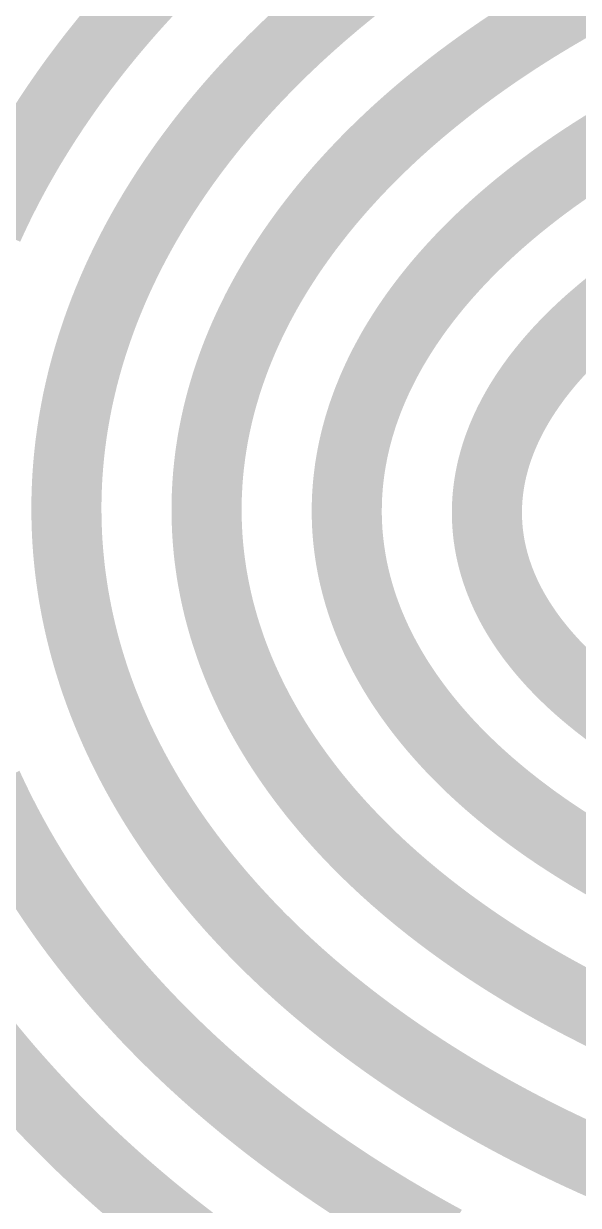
# Model space of a CAD drawing. Header units: metres. Extents: x -4.33 to 4.48, y -3.25 to 3.4.
# Drawn here: x -2.842 to -1.655, y -1.46 to 1.068 of the extents above; entities that cross this region are included whole.
import ezdxf

# ---------------------------------------------------------------- set-up
doc = ezdxf.new("R2010")
doc.units = ezdxf.units.M
doc.layers.add('FRONT', color=7, linetype='Continuous')

msp = doc.modelspace()

# ---------------------------------------------------------------- linework, layer by layer
at = {"layer": 'FRONT', "const_width": 0.15}
for points in [[(-2.9175, 0.6326), (-2.9118, 0.645), (-2.906, 0.6574), (-2.9001, 0.6698), (-2.8941, 0.6822), (-2.888, 0.6945), (-2.8817, 0.7068), (-2.8754, 0.7191), (-2.8689, 0.7314), (-2.8623, 0.7436), (-2.8556, 0.7559), (-2.8487, 0.7681), (-2.8418, 0.7802), (-2.8348, 0.7924), (-2.8276, 0.8045), (-2.8203, 0.8165), (-2.8129, 0.8286), (-2.8054, 0.8406), (-2.7978, 0.8526), (-2.7901, 0.8646), (-2.7822, 0.8765), (-2.7743, 0.8884), (-2.7662, 0.9003), (-2.758, 0.9121), (-2.7498, 0.9239), (-2.7414, 0.9357), (-2.7329, 0.9474), (-2.7242, 0.9591), (-2.7155, 0.9708), (-2.7067, 0.9824), (-2.6978, 0.994), (-2.6887, 1.0056), (-2.6795, 1.0171), (-2.6703, 1.0286), (-2.6609, 1.0401), (-2.6514, 1.0515), (-2.6418, 1.0629), (-2.6322, 1.0742), (-2.6224, 1.0855), (-2.6125, 1.0968), (-2.6024, 1.108), (-2.5923, 1.1192), (-2.5821, 1.1303), (-2.5718, 1.1414), (-2.5614, 1.1524)], [(-1.5681, -1.3888), (-1.5821, -1.3828), (-1.596, -1.3767), (-1.6099, -1.3706), (-1.6237, -1.3645), (-1.6374, -1.3582), (-1.6511, -1.352), (-1.6648, -1.3456), (-1.6783, -1.3392), (-1.6918, -1.3328), (-1.7053, -1.3263), (-1.7186, -1.3198), (-1.7319, -1.3131), (-1.7452, -1.3065), (-1.7584, -1.2998), (-1.7715, -1.293), (-1.7845, -1.2862), (-1.7975, -1.2793), (-1.8104, -1.2724), (-1.8232, -1.2654), (-1.836, -1.2584), (-1.8487, -1.2513), (-1.8613, -1.2441), (-1.8739, -1.2369), (-1.8864, -1.2297), (-1.8988, -1.2224), (-1.9111, -1.2151), (-1.9234, -1.2077), (-1.9356, -1.2002), (-1.9477, -1.1927), (-1.9598, -1.1852), (-1.9717, -1.1776), (-1.9836, -1.17), (-1.9954, -1.1623), (-2.0072, -1.1545), (-2.0189, -1.1467), (-2.0305, -1.1389), (-2.042, -1.131), (-2.0534, -1.1231), (-2.0648, -1.1151), (-2.076, -1.1071), (-2.0872, -1.099), (-2.0984, -1.0909), (-2.1094, -1.0827), (-2.1204, -1.0745), (-2.1312, -1.0663), (-2.142, -1.058), (-2.1527, -1.0496), (-2.1634, -1.0412), (-2.1739, -1.0328), (-2.1844, -1.0243), (-2.1948, -1.0158), (-2.205, -1.0072), (-2.2153, -0.9986), (-2.2254, -0.99), (-2.2354, -0.9813), (-2.2454, -0.9725), (-2.2552, -0.9638), (-2.265, -0.9549), (-2.2747, -0.9461), (-2.2843, -0.9372), (-2.2938, -0.9282), (-2.3033, -0.9193), (-2.3126, -0.9102), (-2.3218, -0.9012), (-2.331, -0.8921), (-2.3401, -0.883), (-2.349, -0.8738), (-2.3579, -0.8646), (-2.3667, -0.8553), (-2.3754, -0.846), (-2.384, -0.8367), (-2.3926, -0.8274), (-2.401, -0.818), (-2.4093, -0.8085), (-2.4176, -0.7991), (-2.4257, -0.7896), (-2.4338, -0.78), (-2.4417, -0.7705), (-2.4496, -0.7609), (-2.4574, -0.7512), (-2.465, -0.7416), (-2.4726, -0.7319), (-2.4801, -0.7221), (-2.4875, -0.7124), (-2.4948, -0.7026), (-2.502, -0.6927), (-2.5091, -0.6829), (-2.5161, -0.673), (-2.523, -0.6631), (-2.5298, -0.6531), (-2.5365, -0.6432), (-2.5431, -0.6331), (-2.5496, -0.6231), (-2.556, -0.613), (-2.5623, -0.603), (-2.5685, -0.5928), (-2.5746, -0.5827), (-2.5806, -0.5725), (-2.5865, -0.5623), (-2.5923, -0.5521), (-2.598, -0.5418), (-2.6036, -0.5316), (-2.6091, -0.5213), (-2.6145, -0.5109), (-2.6198, -0.5006), (-2.625, -0.4902), (-2.6301, -0.4798), (-2.6351, -0.4694), (-2.64, -0.459), (-2.6448, -0.4485), (-2.6494, -0.438), (-2.654, -0.4275), (-2.6585, -0.417), (-2.6628, -0.4065), (-2.6671, -0.3959), (-2.6713, -0.3853), (-2.6753, -0.3747), (-2.6793, -0.3641), (-2.6831, -0.3535), (-2.6869, -0.3428), (-2.6905, -0.3321), (-2.694, -0.3215), (-2.6974, -0.3107), (-2.7008, -0.3), (-2.704, -0.2893), (-2.7071, -0.2785), (-2.7101, -0.2678), (-2.713, -0.257), (-2.7157, -0.2462), (-2.7184, -0.2354), (-2.721, -0.2246), (-2.7235, -0.2137), (-2.7258, -0.2029), (-2.7281, -0.192), (-2.7302, -0.1812), (-2.7322, -0.1703), (-2.7342, -0.1594), (-2.736, -0.1485), (-2.7377, -0.1376), (-2.7393, -0.1266), (-2.7408, -0.1157), (-2.7422, -0.1048), (-2.7435, -0.0938), (-2.7446, -0.0829), (-2.7457, -0.0719), (-2.7467, -0.061), (-2.7475, -0.05), (-2.7483, -0.039), (-2.7489, -0.028), (-2.7494, -0.017), (-2.7498, -0.006), (-2.7501, 0.0049), (-2.7503, 0.0159), (-2.7504, 0.027), (-2.7504, 0.038), (-2.7503, 0.049), (-2.75, 0.06), (-2.7497, 0.071), (-2.7492, 0.082), (-2.7487, 0.093), (-2.748, 0.104), (-2.7472, 0.115), (-2.7463, 0.1261), (-2.7453, 0.1371), (-2.7442, 0.1481), (-2.743, 0.1591), (-2.7417, 0.1701), (-2.7402, 0.1811), (-2.7387, 0.1921), (-2.737, 0.2031), (-2.7353, 0.2141), (-2.7334, 0.225), (-2.7314, 0.236), (-2.7293, 0.247), (-2.7272, 0.258), (-2.7249, 0.2689), (-2.7224, 0.2799), (-2.7199, 0.2908), (-2.7173, 0.3018), (-2.7146, 0.3127), (-2.7117, 0.3236), (-2.7088, 0.3345), (-2.7057, 0.3455), (-2.7026, 0.3563), (-2.6993, 0.3672), (-2.6959, 0.3781), (-2.6924, 0.389), (-2.6888, 0.3998), (-2.6851, 0.4107), (-2.6813, 0.4215), (-2.6774, 0.4323), (-2.6734, 0.4431), (-2.6693, 0.4539), (-2.665, 0.4646), (-2.6607, 0.4754), (-2.6562, 0.4861), (-2.6517, 0.4969), (-2.647, 0.5076), (-2.6423, 0.5183), (-2.6374, 0.529), (-2.6324, 0.5396), (-2.6273, 0.5503), (-2.6222, 0.5609), (-2.6169, 0.5715), (-2.6115, 0.5821), (-2.606, 0.5926), (-2.6004, 0.6032), (-2.5947, 0.6137), (-2.5889, 0.6242), (-2.583, 0.6347), (-2.5769, 0.6452), (-2.5708, 0.6556), (-2.5646, 0.666), (-2.5583, 0.6764), (-2.5518, 0.6868), (-2.5453, 0.6971), (-2.5387, 0.7075), (-2.5319, 0.7178), (-2.5251, 0.728), (-2.5182, 0.7383), (-2.5111, 0.7485), (-2.504, 0.7587), (-2.4968, 0.7689), (-2.4894, 0.779), (-2.482, 0.7891), (-2.4744, 0.7992), (-2.4668, 0.8093), (-2.4591, 0.8193), (-2.4512, 0.8293), (-2.4433, 0.8393), (-2.4353, 0.8493), (-2.4271, 0.8592), (-2.4189, 0.8691), (-2.4106, 0.8789), (-2.4022, 0.8887), (-2.3936, 0.8985), (-2.385, 0.9083), (-2.3763, 0.918), (-2.3675, 0.9277), (-2.3586, 0.9373), (-2.3496, 0.947), (-2.3405, 0.9566), (-2.3313, 0.9661), (-2.322, 0.9756), (-2.3127, 0.9851), (-2.3032, 0.9946), (-2.2936, 1.004), (-2.284, 1.0134), (-2.2742, 1.0227), (-2.2644, 1.032), (-2.2545, 1.0413), (-2.2444, 1.0505), (-2.2343, 1.0597), (-2.2241, 1.0688), (-2.2138, 1.0779), (-2.2035, 1.087), (-2.193, 1.096), (-2.1824, 1.105), (-2.1718, 1.114), (-2.161, 1.1229), (-2.1502, 1.1318), (-2.1393, 1.1406), (-2.1283, 1.1494)], [(-1.5741, -1.0666), (-1.5858, -1.061), (-1.5973, -1.0554), (-1.6088, -1.0497), (-1.6203, -1.044), (-1.6316, -1.0382), (-1.643, -1.0324), (-1.6542, -1.0266), (-1.6654, -1.0207), (-1.6766, -1.0148), (-1.6876, -1.0088), (-1.6986, -1.0028), (-1.7096, -0.9967), (-1.7205, -0.9906), (-1.7313, -0.9845), (-1.742, -0.9783), (-1.7527, -0.9721), (-1.7633, -0.9658), (-1.7739, -0.9595), (-1.7843, -0.9532), (-1.7947, -0.9468), (-1.8051, -0.9404), (-1.8154, -0.9339), (-1.8256, -0.9274), (-1.8357, -0.9208), (-1.8458, -0.9143), (-1.8558, -0.9076), (-1.8657, -0.901), (-1.8755, -0.8943), (-1.8853, -0.8875), (-1.895, -0.8807), (-1.9047, -0.8739), (-1.9142, -0.8671), (-1.9237, -0.8602), (-1.9331, -0.8533), (-1.9425, -0.8463), (-1.9517, -0.8393), (-1.9609, -0.8323), (-1.9701, -0.8252), (-1.9791, -0.8181), (-1.9881, -0.8109), (-1.997, -0.8038), (-2.0058, -0.7965), (-2.0145, -0.7893), (-2.0232, -0.782), (-2.0317, -0.7747), (-2.0402, -0.7673), (-2.0487, -0.76), (-2.057, -0.7525), (-2.0653, -0.7451), (-2.0735, -0.7376), (-2.0816, -0.7301), (-2.0896, -0.7225), (-2.0975, -0.715), (-2.1054, -0.7074), (-2.1132, -0.6997), (-2.1209, -0.692), (-2.1285, -0.6843), (-2.1361, -0.6766), (-2.1435, -0.6688), (-2.1509, -0.6611), (-2.1582, -0.6532), (-2.1654, -0.6454), (-2.1725, -0.6375), (-2.1795, -0.6296), (-2.1865, -0.6217), (-2.1934, -0.6137), (-2.2001, -0.6057), (-2.2068, -0.5977), (-2.2135, -0.5896), (-2.22, -0.5816), (-2.2264, -0.5735), (-2.2328, -0.5653), (-2.239, -0.5572), (-2.2452, -0.549), (-2.2513, -0.5408), (-2.2573, -0.5326), (-2.2632, -0.5243), (-2.2691, -0.516), (-2.2748, -0.5077), (-2.2805, -0.4994), (-2.286, -0.4911), (-2.2915, -0.4827), (-2.2969, -0.4743), (-2.3022, -0.4659), (-2.3074, -0.4574), (-2.3125, -0.449), (-2.3175, -0.4405), (-2.3225, -0.432), (-2.3273, -0.4235), (-2.3321, -0.4149), (-2.3368, -0.4064), (-2.3413, -0.3978), (-2.3458, -0.3892), (-2.3502, -0.3806), (-2.3545, -0.3719), (-2.3587, -0.3633), (-2.3628, -0.3546), (-2.3668, -0.3459), (-2.3708, -0.3372), (-2.3746, -0.3285), (-2.3784, -0.3197), (-2.382, -0.311), (-2.3856, -0.3022), (-2.389, -0.2934), (-2.3924, -0.2846), (-2.3957, -0.2758), (-2.3989, -0.2669), (-2.4019, -0.2581), (-2.4049, -0.2492), (-2.4078, -0.2404), (-2.4106, -0.2315), (-2.4134, -0.2226), (-2.416, -0.2136), (-2.4185, -0.2047), (-2.4209, -0.1958), (-2.4233, -0.1868), (-2.4255, -0.1779), (-2.4276, -0.1689), (-2.4297, -0.1599), (-2.4316, -0.1509), (-2.4335, -0.1419), (-2.4352, -0.1329), (-2.4369, -0.1239), (-2.4385, -0.1148), (-2.44, -0.1058), (-2.4413, -0.0968), (-2.4426, -0.0877), (-2.4438, -0.0786), (-2.4449, -0.0696), (-2.4459, -0.0605), (-2.4468, -0.0514), (-2.4476, -0.0423), (-2.4483, -0.0332), (-2.4489, -0.0241), (-2.4494, -0.015), (-2.4498, -0.0059), (-2.4501, 0.0032), (-2.4503, 0.0123), (-2.4504, 0.0214), (-2.4505, 0.0305), (-2.4504, 0.0397), (-2.4502, 0.0488), (-2.45, 0.0579), (-2.4496, 0.067), (-2.4491, 0.0762), (-2.4486, 0.0853), (-2.4479, 0.0944), (-2.4472, 0.1036), (-2.4463, 0.1127), (-2.4454, 0.1218), (-2.4443, 0.131), (-2.4432, 0.1401), (-2.442, 0.1492), (-2.4406, 0.1583), (-2.4392, 0.1675), (-2.4377, 0.1766), (-2.4361, 0.1857), (-2.4343, 0.1948), (-2.4325, 0.2039), (-2.4306, 0.213), (-2.4286, 0.2221), (-2.4265, 0.2312), (-2.4243, 0.2403), (-2.422, 0.2494), (-2.4196, 0.2585), (-2.4171, 0.2675), (-2.4145, 0.2766), (-2.4118, 0.2856), (-2.4091, 0.2947), (-2.4062, 0.3037), (-2.4032, 0.3128), (-2.4001, 0.3218), (-2.397, 0.3308), (-2.3937, 0.3398), (-2.3904, 0.3488), (-2.3869, 0.3578), (-2.3834, 0.3668), (-2.3797, 0.3757), (-2.376, 0.3847), (-2.3722, 0.3936), (-2.3683, 0.4025), (-2.3642, 0.4115), (-2.3601, 0.4204), (-2.3559, 0.4293), (-2.3516, 0.4381), (-2.3472, 0.447), (-2.3428, 0.4559), (-2.3382, 0.4647), (-2.3335, 0.4735), (-2.3287, 0.4823), (-2.3239, 0.4911), (-2.3189, 0.4999), (-2.3139, 0.5086), (-2.3087, 0.5174), (-2.3035, 0.5261), (-2.2982, 0.5348), (-2.2927, 0.5435), (-2.2872, 0.5522), (-2.2816, 0.5608), (-2.2759, 0.5695), (-2.2702, 0.5781), (-2.2643, 0.5867), (-2.2583, 0.5952), (-2.2523, 0.6038), (-2.2461, 0.6123), (-2.2399, 0.6209), (-2.2336, 0.6294), (-2.2271, 0.6378), (-2.2206, 0.6463), (-2.214, 0.6547), (-2.2074, 0.6631), (-2.2006, 0.6715), (-2.1937, 0.6799), (-2.1868, 0.6882), (-2.1797, 0.6965), (-2.1726, 0.7048), (-2.1654, 0.7131), (-2.1581, 0.7213), (-2.1507, 0.7295), (-2.1432, 0.7377), (-2.1357, 0.7459), (-2.128, 0.754), (-2.1203, 0.7621), (-2.1125, 0.7702), (-2.1046, 0.7783), (-2.0966, 0.7863), (-2.0885, 0.7943), (-2.0803, 0.8023), (-2.0721, 0.8102), (-2.0638, 0.8181), (-2.0554, 0.826), (-2.0469, 0.8339), (-2.0383, 0.8417), (-2.0296, 0.8495), (-2.0209, 0.8573), (-2.0121, 0.865), (-2.0031, 0.8727), (-1.9942, 0.8804), (-1.9851, 0.888), (-1.9759, 0.8956), (-1.9667, 0.9032), (-1.9574, 0.9107), (-1.948, 0.9182), (-1.9385, 0.9257), (-1.929, 0.9332), (-1.9194, 0.9406), (-1.9097, 0.948), (-1.8999, 0.9553), (-1.89, 0.9626), (-1.8801, 0.9699), (-1.8701, 0.9771), (-1.86, 0.9843), (-1.8498, 0.9915), (-1.8396, 0.9986), (-1.8293, 1.0057), (-1.8189, 1.0128), (-1.8084, 1.0198), (-1.7979, 1.0268), (-1.7873, 1.0337), (-1.7766, 1.0406), (-1.7658, 1.0475), (-1.755, 1.0543), (-1.7441, 1.0611), (-1.7331, 1.0678), (-1.7221, 1.0745), (-1.711, 1.0812), (-1.6998, 1.0878), (-1.6885, 1.0944), (-1.6772, 1.101), (-1.6658, 1.1075), (-1.6543, 1.1139), (-1.6428, 1.1204), (-1.6312, 1.1268), (-1.6195, 1.1331), (-1.6078, 1.1394), (-1.596, 1.1456)], [(-1.5709, -0.7466), (-1.58, -0.7415), (-1.589, -0.7365), (-1.598, -0.7314), (-1.6069, -0.7263), (-1.6157, -0.7211), (-1.6245, -0.716), (-1.6333, -0.7108), (-1.6419, -0.7055), (-1.6505, -0.7002), (-1.6591, -0.6949), (-1.6675, -0.6896), (-1.676, -0.6842), (-1.6843, -0.6789), (-1.6926, -0.6734), (-1.7008, -0.668), (-1.709, -0.6625), (-1.7171, -0.657), (-1.7251, -0.6515), (-1.733, -0.6459), (-1.7409, -0.6403), (-1.7488, -0.6347), (-1.7565, -0.629), (-1.7642, -0.6233), (-1.7718, -0.6176), (-1.7794, -0.6119), (-1.7869, -0.6061), (-1.7943, -0.6003), (-1.8016, -0.5945), (-1.8089, -0.5887), (-1.8161, -0.5828), (-1.8233, -0.5769), (-1.8303, -0.571), (-1.8373, -0.565), (-1.8443, -0.5591), (-1.8511, -0.5531), (-1.8579, -0.547), (-1.8646, -0.541), (-1.8713, -0.5349), (-1.8779, -0.5288), (-1.8844, -0.5227), (-1.8908, -0.5165), (-1.8972, -0.5104), (-1.9034, -0.5042), (-1.9096, -0.498), (-1.9158, -0.4917), (-1.9218, -0.4855), (-1.9278, -0.4792), (-1.9337, -0.4729), (-1.9396, -0.4665), (-1.9453, -0.4602), (-1.951, -0.4538), (-1.9566, -0.4474), (-1.9622, -0.441), (-1.9676, -0.4346), (-1.973, -0.4281), (-1.9783, -0.4216), (-1.9836, -0.4151), (-1.9887, -0.4086), (-1.9938, -0.4021), (-1.9988, -0.3955), (-2.0037, -0.3889), (-2.0085, -0.3823), (-2.0133, -0.3757), (-2.018, -0.3691), (-2.0226, -0.3624), (-2.0271, -0.3558), (-2.0316, -0.3491), (-2.036, -0.3424), (-2.0403, -0.3357), (-2.0445, -0.3289), (-2.0486, -0.3222), (-2.0527, -0.3154), (-2.0566, -0.3086), (-2.0605, -0.3018), (-2.0643, -0.295), (-2.0681, -0.2882), (-2.0717, -0.2813), (-2.0753, -0.2745), (-2.0788, -0.2676), (-2.0822, -0.2607), (-2.0855, -0.2538), (-2.0888, -0.2469), (-2.0919, -0.2399), (-2.095, -0.233), (-2.098, -0.226), (-2.1009, -0.2191), (-2.1038, -0.2121), (-2.1065, -0.2051), (-2.1092, -0.1981), (-2.1118, -0.1911), (-2.1143, -0.184), (-2.1167, -0.177), (-2.1191, -0.1699), (-2.1213, -0.1629), (-2.1235, -0.1558), (-2.1256, -0.1487), (-2.1276, -0.1416), (-2.1295, -0.1345), (-2.1313, -0.1274), (-2.1331, -0.1203), (-2.1348, -0.1132), (-2.1364, -0.106), (-2.1379, -0.0989), (-2.1393, -0.0917), (-2.1406, -0.0846), (-2.1419, -0.0774), (-2.143, -0.0702), (-2.1441, -0.0631), (-2.1451, -0.0559), (-2.146, -0.0487), (-2.1469, -0.0415), (-2.1476, -0.0343), (-2.1483, -0.0271), (-2.1489, -0.0199), (-2.1493, -0.0126), (-2.1498, -0.0054), (-2.1501, 0.0018), (-2.1503, 0.009), (-2.1505, 0.0163), (-2.1505, 0.0235), (-2.1505, 0.0307), (-2.1504, 0.038), (-2.1502, 0.0452), (-2.1499, 0.0525), (-2.1496, 0.0597), (-2.1491, 0.067), (-2.1486, 0.0742), (-2.148, 0.0815), (-2.1473, 0.0887), (-2.1465, 0.096), (-2.1456, 0.1032), (-2.1447, 0.1105), (-2.1437, 0.1177), (-2.1425, 0.125), (-2.1413, 0.1322), (-2.14, 0.1395), (-2.1386, 0.1467), (-2.1372, 0.154), (-2.1356, 0.1612), (-2.134, 0.1684), (-2.1323, 0.1757), (-2.1305, 0.1829), (-2.1286, 0.1901), (-2.1266, 0.1974), (-2.1246, 0.2046), (-2.1224, 0.2118), (-2.1202, 0.219), (-2.1179, 0.2262), (-2.1155, 0.2334), (-2.113, 0.2406), (-2.1104, 0.2478), (-2.1078, 0.255), (-2.1051, 0.2622), (-2.1022, 0.2693), (-2.0993, 0.2765), (-2.0964, 0.2836), (-2.0933, 0.2908), (-2.0901, 0.2979), (-2.0869, 0.3051), (-2.0836, 0.3122), (-2.0802, 0.3193), (-2.0767, 0.3264), (-2.0731, 0.3335), (-2.0695, 0.3406), (-2.0657, 0.3477), (-2.0619, 0.3547), (-2.058, 0.3618), (-2.0541, 0.3689), (-2.05, 0.3759), (-2.0458, 0.3829), (-2.0416, 0.3899), (-2.0373, 0.3969), (-2.0329, 0.4039), (-2.0284, 0.4109), (-2.0239, 0.4179), (-2.0193, 0.4248), (-2.0145, 0.4317), (-2.0097, 0.4387), (-2.0049, 0.4456), (-1.9999, 0.4525), (-1.9949, 0.4594), (-1.9897, 0.4662), (-1.9845, 0.4731), (-1.9793, 0.4799), (-1.9739, 0.4867), (-1.9685, 0.4935), (-1.963, 0.5003), (-1.9574, 0.5071), (-1.9517, 0.5139), (-1.9459, 0.5206), (-1.9401, 0.5273), (-1.9342, 0.534), (-1.9282, 0.5407), (-1.9221, 0.5474), (-1.916, 0.554), (-1.9098, 0.5607), (-1.9035, 0.5673), (-1.8971, 0.5739), (-1.8906, 0.5805), (-1.8841, 0.587), (-1.8775, 0.5935), (-1.8708, 0.6001), (-1.8641, 0.6066), (-1.8572, 0.613), (-1.8503, 0.6195), (-1.8433, 0.6259), (-1.8363, 0.6323), (-1.8291, 0.6387), (-1.8219, 0.6451), (-1.8146, 0.6514), (-1.8073, 0.6577), (-1.7999, 0.664), (-1.7924, 0.6703), (-1.7848, 0.6766), (-1.7771, 0.6828), (-1.7694, 0.689), (-1.7616, 0.6952), (-1.7538, 0.7013), (-1.7458, 0.7075), (-1.7378, 0.7136), (-1.7297, 0.7197), (-1.7216, 0.7257), (-1.7134, 0.7318), (-1.7051, 0.7378), (-1.6967, 0.7437), (-1.6883, 0.7497), (-1.6798, 0.7556), (-1.6712, 0.7615), (-1.6626, 0.7674), (-1.6539, 0.7732), (-1.6451, 0.779), (-1.6363, 0.7848), (-1.6274, 0.7906), (-1.6184, 0.7963), (-1.6094, 0.802), (-1.6003, 0.8077), (-1.5911, 0.8133), (-1.5819, 0.819), (-1.5726, 0.8246)], [(-1.5773, -0.4148), (-1.5833, -0.4104), (-1.5893, -0.4061), (-1.5951, -0.4017), (-1.601, -0.3973), (-1.6067, -0.3929), (-1.6124, -0.3885), (-1.618, -0.384), (-1.6236, -0.3795), (-1.6291, -0.375), (-1.6345, -0.3705), (-1.6399, -0.366), (-1.6452, -0.3615), (-1.6505, -0.3569), (-1.6557, -0.3523), (-1.6608, -0.3477), (-1.6659, -0.3431), (-1.6708, -0.3385), (-1.6758, -0.3338), (-1.6806, -0.3292), (-1.6854, -0.3245), (-1.6902, -0.3198), (-1.6949, -0.3151), (-1.6995, -0.3103), (-1.704, -0.3056), (-1.7085, -0.3008), (-1.7129, -0.2961), (-1.7172, -0.2913), (-1.7215, -0.2865), (-1.7257, -0.2816), (-1.7299, -0.2768), (-1.7339, -0.272), (-1.7379, -0.2671), (-1.7419, -0.2622), (-1.7457, -0.2573), (-1.7496, -0.2524), (-1.7533, -0.2475), (-1.757, -0.2426), (-1.7606, -0.2376), (-1.7641, -0.2327), (-1.7676, -0.2277), (-1.7709, -0.2227), (-1.7743, -0.2177), (-1.7775, -0.2127), (-1.7807, -0.2077), (-1.7838, -0.2026), (-1.7869, -0.1976), (-1.7899, -0.1925), (-1.7928, -0.1875), (-1.7956, -0.1824), (-1.7984, -0.1773), (-1.8011, -0.1722), (-1.8037, -0.1671), (-1.8063, -0.162), (-1.8088, -0.1568), (-1.8112, -0.1517), (-1.8135, -0.1465), (-1.8158, -0.1414), (-1.818, -0.1362), (-1.8201, -0.131), (-1.8222, -0.1258), (-1.8242, -0.1206), (-1.8261, -0.1154), (-1.8279, -0.1102), (-1.8297, -0.105), (-1.8314, -0.0998), (-1.8331, -0.0945), (-1.8346, -0.0893), (-1.8361, -0.084), (-1.8375, -0.0788), (-1.8389, -0.0735), (-1.8401, -0.0682), (-1.8413, -0.063), (-1.8425, -0.0577), (-1.8435, -0.0524), (-1.8445, -0.0471), (-1.8454, -0.0418), (-1.8462, -0.0365), (-1.847, -0.0312), (-1.8477, -0.0259), (-1.8483, -0.0205), (-1.8488, -0.0152), (-1.8493, -0.0099), (-1.8497, -0.0045), (-1.85, 0.0008), (-1.8503, 0.0061), (-1.8505, 0.0115), (-1.8506, 0.0168), (-1.8506, 0.0222), (-1.8506, 0.0276), (-1.8505, 0.0329), (-1.8503, 0.0383), (-1.85, 0.0436), (-1.8497, 0.049), (-1.8493, 0.0544), (-1.8488, 0.0597), (-1.8482, 0.0651), (-1.8476, 0.0705), (-1.8469, 0.0759), (-1.8461, 0.0812), (-1.8453, 0.0866), (-1.8444, 0.092), (-1.8434, 0.0974), (-1.8423, 0.1027), (-1.8412, 0.1081), (-1.84, 0.1135), (-1.8387, 0.1188), (-1.8373, 0.1242), (-1.8359, 0.1296), (-1.8344, 0.135), (-1.8328, 0.1403), (-1.8312, 0.1457), (-1.8294, 0.1511), (-1.8277, 0.1564), (-1.8258, 0.1618), (-1.8238, 0.1671), (-1.8218, 0.1725), (-1.8197, 0.1778), (-1.8176, 0.1832), (-1.8153, 0.1885), (-1.813, 0.1939), (-1.8107, 0.1992), (-1.8082, 0.2045), (-1.8057, 0.2099), (-1.8031, 0.2152), (-1.8004, 0.2205), (-1.7977, 0.2258), (-1.7949, 0.2311), (-1.792, 0.2364), (-1.789, 0.2417), (-1.786, 0.247), (-1.7829, 0.2523), (-1.7798, 0.2576), (-1.7765, 0.2629), (-1.7732, 0.2681), (-1.7698, 0.2734), (-1.7664, 0.2786), (-1.7628, 0.2839), (-1.7592, 0.2891), (-1.7556, 0.2943), (-1.7518, 0.2995), (-1.748, 0.3048), (-1.7442, 0.31), (-1.7402, 0.3152), (-1.7362, 0.3203), (-1.7321, 0.3255), (-1.7279, 0.3307), (-1.7237, 0.3358), (-1.7194, 0.341), (-1.7151, 0.3461), (-1.7106, 0.3513), (-1.7061, 0.3564), (-1.7015, 0.3615), (-1.6969, 0.3666), (-1.6922, 0.3717), (-1.6874, 0.3767), (-1.6826, 0.3818), (-1.6776, 0.3868), (-1.6727, 0.3919), (-1.6676, 0.3969), (-1.6625, 0.4019), (-1.6573, 0.4069), (-1.6521, 0.4119), (-1.6467, 0.4169), (-1.6413, 0.4218), (-1.6359, 0.4268), (-1.6304, 0.4317), (-1.6248, 0.4366), (-1.6191, 0.4415), (-1.6134, 0.4464), (-1.6076, 0.4513), (-1.6018, 0.4562), (-1.5959, 0.461), (-1.5899, 0.4659), (-1.5838, 0.4707), (-1.5777, 0.4755)], [(-1.9399, -1.5351), (-1.9546, -1.5272), (-1.9691, -1.5192), (-1.9835, -1.5111), (-1.9979, -1.503), (-2.0122, -1.4948), (-2.0265, -1.4865), (-2.0406, -1.4782), (-2.0547, -1.4699), (-2.0687, -1.4614), (-2.0826, -1.4529), (-2.0964, -1.4444), (-2.1102, -1.4358), (-2.1239, -1.4271), (-2.1375, -1.4184), (-2.151, -1.4096), (-2.1644, -1.4007), (-2.1777, -1.3918), (-2.191, -1.3828), (-2.2042, -1.3738), (-2.2173, -1.3647), (-2.2303, -1.3556), (-2.2432, -1.3464), (-2.2561, -1.3372), (-2.2688, -1.3279), (-2.2815, -1.3185), (-2.2941, -1.3091), (-2.3066, -1.2996), (-2.319, -1.2901), (-2.3313, -1.2805), (-2.3435, -1.2709), (-2.3556, -1.2612), (-2.3677, -1.2515), (-2.3796, -1.2417), (-2.3915, -1.2318), (-2.4032, -1.2219), (-2.4149, -1.212), (-2.4265, -1.202), (-2.438, -1.192), (-2.4494, -1.1819), (-2.4607, -1.1717), (-2.4719, -1.1615), (-2.483, -1.1513), (-2.494, -1.141), (-2.5049, -1.1307), (-2.5157, -1.1203), (-2.5265, -1.1098), (-2.5371, -1.0994), (-2.5476, -1.0888), (-2.558, -1.0783), (-2.5684, -1.0676), (-2.5786, -1.057), (-2.5887, -1.0463), (-2.5987, -1.0355), (-2.6087, -1.0247), (-2.6185, -1.0139), (-2.6282, -1.003), (-2.6379, -0.992), (-2.6474, -0.9811), (-2.6568, -0.9701), (-2.6661, -0.959), (-2.6753, -0.9479), (-2.6844, -0.9368), (-2.6934, -0.9256), (-2.7023, -0.9144), (-2.7111, -0.9031), (-2.7198, -0.8918), (-2.7284, -0.8805), (-2.7369, -0.8691), (-2.7453, -0.8577), (-2.7535, -0.8463), (-2.7617, -0.8348), (-2.7697, -0.8233), (-2.7777, -0.8117), (-2.7855, -0.8001), (-2.7932, -0.7885), (-2.8008, -0.7768), (-2.8083, -0.7651), (-2.8157, -0.7534), (-2.823, -0.7416), (-2.8302, -0.7298), (-2.8373, -0.718), (-2.8442, -0.7061), (-2.8511, -0.6943), (-2.8578, -0.6823), (-2.8644, -0.6704), (-2.8709, -0.6584), (-2.8773, -0.6464), (-2.8836, -0.6343), (-2.8898, -0.6223), (-2.8959, -0.6102), (-2.9018, -0.598), (-2.9076, -0.5859), (-2.9134, -0.5737), (-2.919, -0.5615)], [(-2.4819, -1.5351), (-2.4959, -1.5244), (-2.5098, -1.5136), (-2.5236, -1.5028), (-2.5373, -1.4919), (-2.5509, -1.4809), (-2.5644, -1.4699), (-2.5778, -1.4588), (-2.5911, -1.4476), (-2.6043, -1.4364), (-2.6174, -1.4251), (-2.6304, -1.4138), (-2.6433, -1.4024), (-2.6561, -1.3909), (-2.6688, -1.3794), (-2.6814, -1.3678), (-2.6939, -1.3562), (-2.7063, -1.3445), (-2.7186, -1.3328), (-2.7308, -1.321), (-2.7428, -1.3091), (-2.7548, -1.2972), (-2.7667, -1.2853), (-2.7784, -1.2733), (-2.7901, -1.2612), (-2.8016, -1.2491), (-2.813, -1.2369), (-2.8243, -1.2247), (-2.8355, -1.2124), (-2.8466, -1.2001), (-2.8576, -1.1877), (-2.8685, -1.1753), (-2.8793, -1.1628), (-2.8899, -1.1503), (-2.9005, -1.1377), (-2.9109, -1.1251), (-2.9212, -1.1124)]]:
    msp.add_lwpolyline(points, dxfattribs=at)

doc.saveas('drawing.dxf')
